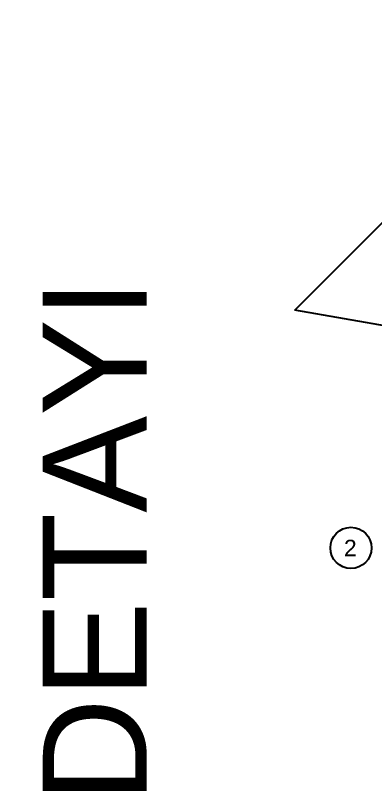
# Model space of a CAD drawing. Header units: millimetres. Extents: x -2888 to 18917, y -816 to 5133.
# Drawn here: x 16806 to 17261, y 2412 to 3398 of the extents above; entities that cross this region are included whole.
import ezdxf
from ezdxf.enums import TextEntityAlignment as Align

# ---------------------------------------------------------------- set-up
doc = ezdxf.new("R2010")
doc.units = ezdxf.units.MM
doc.layers.add('ENK_PLAN', color=7, linetype='Continuous', lineweight=0)
doc.layers.add('GRI_R_254', color=254, linetype='Continuous')
doc.styles.add('ARIAL', font='arial.ttf', dxfattribs={"width": 0.8})
doc.styles.get("Standard").update_dxf_attribs({"font": 'arial.ttf'})

msp = doc.modelspace()

# ---------------------------------------------------------------- linework, layer by layer
at = {"color": 3}
msp.add_line((17679.6237, 2932.707, -4082152320.988), (17159.8852, 3024.3509, -4082152320.988), dxfattribs=at)
at = {"color": 3, "const_width": 0.9895, "elevation": -4082152320.988, "flags": 128}
msp.add_lwpolyline([(17159.8852, 3024.3509), (17679.6237, 2932.707)], dxfattribs=at)
at = {"color": 1}
msp.add_circle((17230.9789, 2722.898, -4082152320.988), 26.0898, dxfattribs=at)
at = {"layer": 'GRI_R_254'}
msp.add_line((17159.8852, 3024.3509, -4082152320.988), (17533.0653, 3397.531, -4082152320.988), dxfattribs=at)

# ---------------------------------------------------------------- texts
at = {"color": 0}
msp.add_text('2', height=20.8847, dxfattribs=at).set_placement((17230.1839, 2722.898, -4082152320.988), align=Align.MIDDLE)
at = {"layer": 'ENK_PLAN', "color": 1, "style": 'ARIAL'}
msp.add_text('GEOGRİD UYGULAMA DETAYI ', height=131.681894, rotation=90, dxfattribs=at).set_placement((16972.1924, 396.4226))

doc.saveas('drawing.dxf')
